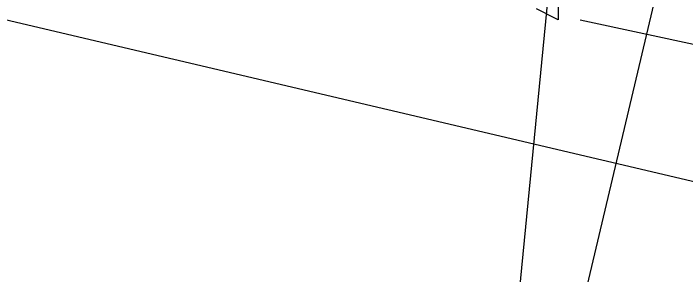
# Model space of a CAD drawing. Header units: feet. Extents: x -84 to 198, y -22 to 181.
# Drawn here: x 113.813 to 114.637, y 60.158 to 60.479 of the extents above; entities that cross this region are included whole.
import ezdxf

# ---------------------------------------------------------------- set-up
doc = ezdxf.new("R2010")
doc.units = ezdxf.units.FT
for name, color, linetype in [('A-AREA-COMUN', 252, 'CONTINUOUS'), ('A-LINEA', 7, 'CONTINUOUS'), ('A-MURO-CONCRETO', 8, 'CONTINUOUS')]:
    doc.layers.add(name, color=color, linetype=linetype)

msp = doc.modelspace()

# ---------------------------------------------------------------- linework, layer by layer
at = {"layer": 'A-AREA-COMUN'}
msp.add_lwpolyline([(114.4, 59.8044), (114.528, 61.12), (116.08, 67.5733), (116.08, 68.16), (116.24, 68.2844), (117.792, 74.8089), (117.792, 75.4489), (118, 75.4844), (119.808, 83.8044), (120.64, 86.8444), (120.64, 87.4133), (120.8, 87.52), (121.36, 89.8844)], dxfattribs=at)
at = {"layer": 'A-LINEA'}
msp.add_line((114.5067, 60.4711), (115, 60.3644), dxfattribs=at)
for points in [[(117.0933, 59.0178), (114.4, 59.6578), (118.2, 75.6978), (122, 91.7511), (124.68, 91.1111)], [(114.4667, 60.5111), (114.48, 60.4978), (114.48, 60.4711), (114.4533, 60.4844)], [(117.1467, 59.6844), (116.8, 58.2178), (113.4, 59.0311), (113.7467, 60.4844), (117.1467, 59.6844)]]:
    msp.add_lwpolyline(points, dxfattribs=at)
at = {"layer": 'A-MURO-CONCRETO'}
msp.add_lwpolyline([(113.7467, 60.4844), (117.1467, 59.6844), (113.5467, 59.6844), (113.7467, 60.4844), (113.7467, 60.4844)], dxfattribs=at)

doc.saveas('drawing.dxf')
